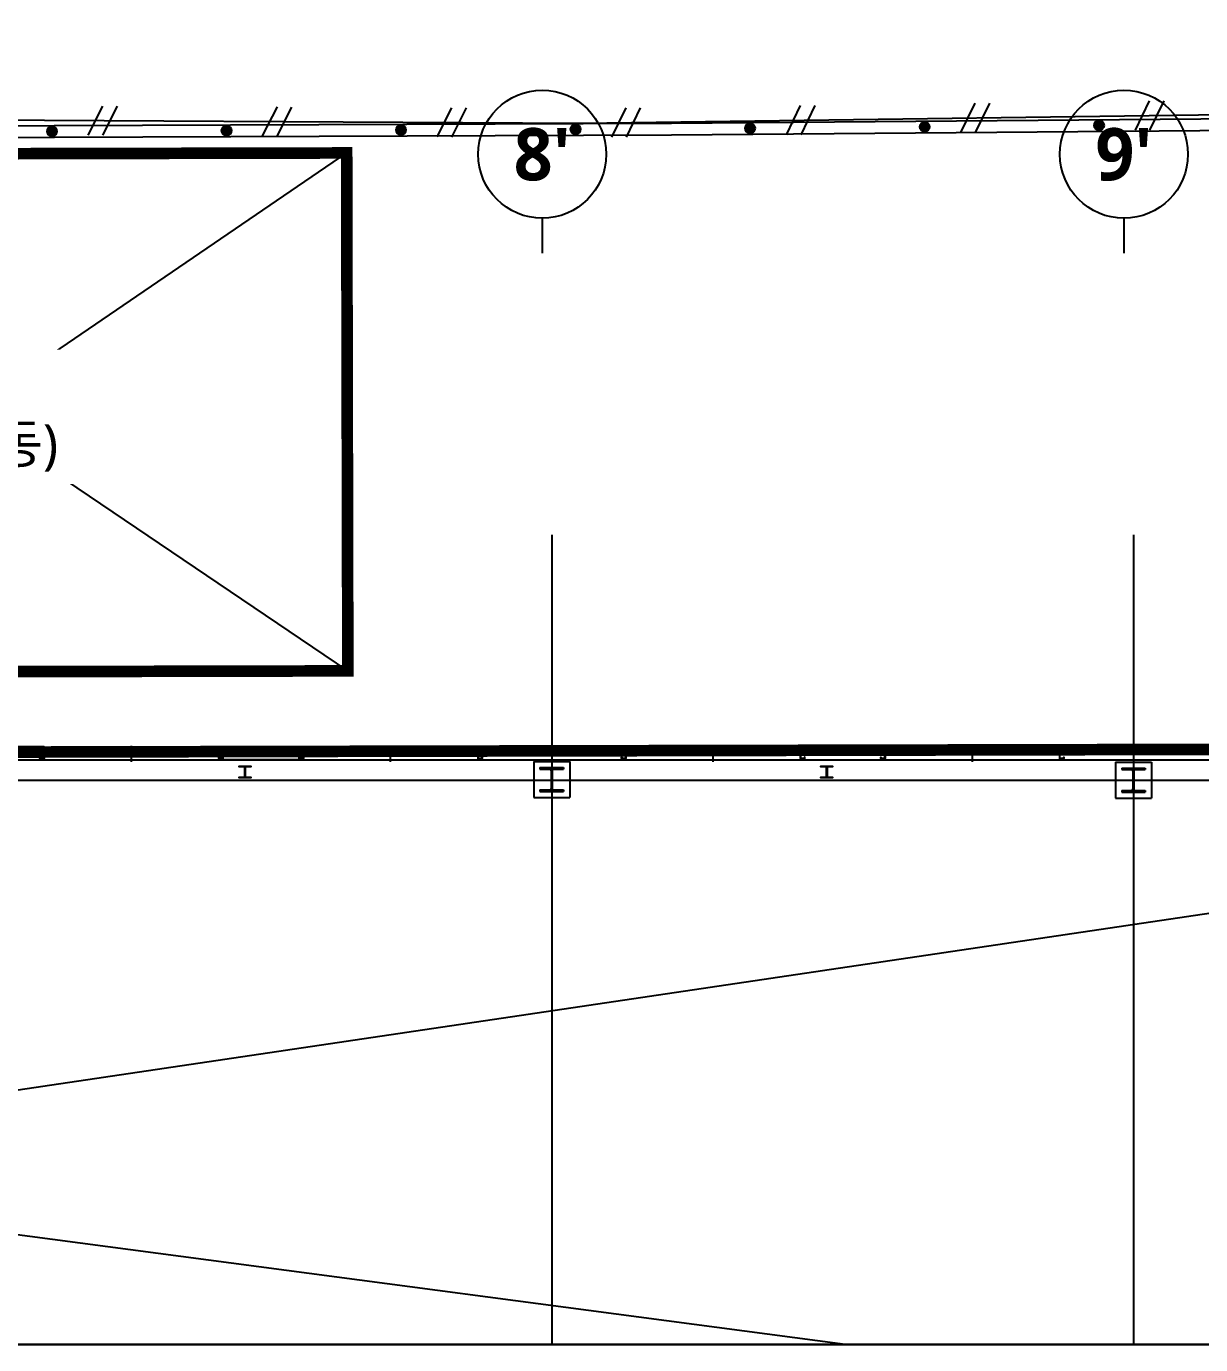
# Model space of a CAD drawing. Header units: millimetres. Extents: x 9 to 147, y 4 to 115.
# Drawn here: x 73.47 to 93.66, y 4.2 to 26.85 of the extents above; entities that cross this region are included whole.
import ezdxf
from ezdxf.enums import TextEntityAlignment as Align
from ezdxf.xclip import XClip

# ---------------------------------------------------------------- set-up
doc = ezdxf.new("R2010")
doc.units = ezdxf.units.MM
doc.header["$LTSCALE"] = 200
doc.linetypes.add('XR-PLAN$0$CENTER', pattern=[50.8, 31.75, -6.35, 6.35, -6.35])
doc.layers.get('DEFPOINTS').update_dxf_attribs({"color": 137})
doc.layers.add('@도면수정사항', color=7, linetype='Continuous', plot=False)
for name, color, linetype in [('TEXT', 252, 'Continuous'), ('XR-PLAN$0$단면선', 252, 'Continuous'), ('XR-PLAN$0$입면선', 252, 'Continuous'), ('XR-PLAN$0$중심선', 252, 'XR-PLAN$0$CENTER'), ('XR-현황측량도$0$옹벽(4)', 252, 'Continuous'), ('XR-현황측량도$0$조립식건물(40)', 252, 'Continuous'), ('XR-현황측량도$0$휀스(70)', 252, 'Continuous')]:
    doc.layers.add(name, color=color, linetype=linetype)
doc.styles.add('XR-PLAN$0$스타일2', font='malgunbd_0.ttf')
doc.styles.add('스타일1', font='MALGUN_0.TTF')

# ---------------------------------------------------------------- blocks, each defined once
blk = doc.blocks.new('XR-PLAN$0$I-Center 1층 평면도')
at = {"layer": 'XR-PLAN$0$단면선', "ltscale": 100}
for p, q in [((-30202, 216), (-30202, 188)), ((-30202, 216), (-29797, 216)), ((-30202, 188), (-30031, 188)), ((-30009, 166), (-30009, -148)), ((-29991, 166), (-29991, -148)), ((-29969, 188), (-29797, 188)), ((-29797, 216), (-29797, 188)), ((-20202, 207), (-20202, 179)), ((-20202, 207), (-19797, 207)), ((-20202, 179), (-20031, 179)), ((-20009, 157), (-20009, -157)), ((-19991, 157), (-19991, -157)), ((-19969, 179), (-19797, 179)), ((-19797, 207), (-19797, 179)), ((-30202, -170), (-30202, -198)), ((-30202, -170), (-30031, -170)), ((-30202, -198), (-29797, -198)), ((-29969, -170), (-29797, -170)), ((-29797, -170), (-29797, -198)), ((-20202, -179), (-20202, -207)), ((-20202, -179), (-20031, -179)), ((-20202, -207), (-19797, -207)), ((-19969, -179), (-19797, -179)), ((-19797, -179), (-19797, -207))]:
    blk.add_line(p, q, dxfattribs=at)
for points in [[(-35289, 226), (-35372, 226), (-35372, 238), (-35172, 238), (-35172, 226), (-35255, 226, 0.414214), (-35268, 213), (-35268, 63, 0.414214), (-35255, 50), (-35172, 50), (-35172, 38), (-35372, 38), (-35372, 50), (-35289, 50, 0.414214), (-35276, 63), (-35276, 213, 0.414214)], [(-25289, 226), (-25372, 226), (-25372, 238), (-25172, 238), (-25172, 226), (-25255, 226, 0.414214), (-25268, 213), (-25268, 63, 0.414214), (-25255, 50), (-25172, 50), (-25172, 38), (-25372, 38), (-25372, 50), (-25289, 50, 0.414214), (-25276, 63), (-25276, 213, 0.414214)]]:
    blk.add_lwpolyline(points, format="xyb", close=True, dxfattribs=at)
for centre, start, end in [((-30031, 166), 0, 90), ((-29969, 166), 90, 180), ((-20031, 157), 0, 90), ((-19969, 157), 90, 180), ((-30031, -148), 270, 0), ((-29969, -148), 180, 270), ((-20031, -157), 270, 0), ((-19969, -157), 180, 270)]:
    blk.add_arc(centre, 22, start, end, dxfattribs=at)
at = {"layer": 'XR-PLAN$0$입면선', "ltscale": 200}
for p, q in [((-38725, 520), (-38725, 440)), ((-35725, 520), (-38725, 520)), ((-38695, 520), (-38695, 440)), ((-35755, 480), (-38695, 480)), ((-37175, 460), (-38695, 460)), ((-35755, 500), (-37275, 500)), ((-37275, 480), (-37275, 500)), ((-37175, 460), (-37175, 480)), ((-35755, 520), (-35755, 440)), ((-35725, 520), (-35725, 440)), ((-34269, 520), (-34269, 440)), ((-34269, 520), (-31269, 520)), ((-34239, 520), (-34239, 440)), ((-34239, 500), (-32719, 500)), ((-34239, 480), (-31299, 480)), ((-32819, 460), (-32819, 480)), ((-32819, 460), (-31299, 460)), ((-32719, 480), (-32719, 500)), ((-31299, 520), (-31299, 440)), ((-31269, 520), (-31269, 440)), ((-28725, 520), (-28725, 440)), ((-28725, 520), (-25725, 520)), ((-28695, 520), (-28695, 440)), ((-28695, 500), (-27175, 500)), ((-28695, 480), (-25755, 480)), ((-27275, 460), (-27275, 480)), ((-27275, 460), (-25755, 460)), ((-27175, 480), (-27175, 500)), ((-25755, 520), (-25755, 440)), ((-25725, 520), (-25725, 440)), ((-24269, 520), (-24269, 440)), ((-24269, 520), (-21269, 520)), ((-24239, 520), (-24239, 440)), ((-24239, 500), (-22719, 500)), ((-24239, 480), (-21299, 480)), ((-22819, 460), (-22819, 480)), ((-22819, 460), (-21299, 460)), ((-22719, 480), (-22719, 500)), ((-21299, 520), (-21299, 440)), ((-21269, 520), (-21269, 440)), ((-35725, 440), (-38725, 440)), ((-34269, 350), (-35725, 350)), ((-34269, 440), (-31269, 440)), ((-30310, 319), (-29690, 319)), ((-30310, 319), (-30310, -301)), ((-29690, 319), (-29690, -301)), ((-28725, 440), (-25725, 440)), ((-24269, 440), (-21269, 440)), ((-20310, 310), (-19690, 310)), ((-20310, 310), (-20310, -310)), ((-19690, 310), (-19690, -310)), ((-30310, -301), (-29690, -301)), ((-20310, -310), (-19690, -310))]:
    blk.add_line(p, q, dxfattribs=at)
at = {"layer": 'XR-PLAN$0$입면선'}
blk.add_line((-100350, 350), (350, 350), dxfattribs=at)
at = {"layer": 'XR-PLAN$0$입면선', "ltscale": 200}
for points in [[(-51275, 570), (-51275, 520), (-38725, 520), (-38725, 570)], [(-38800, 495), (-38800, 520), (-38725, 520), (-38725, 370), (-38800, 370), (-38800, 395), (-38797, 395), (-38797, 373), (-38728, 373), (-38728, 517), (-38797, 517), (-38797, 495)], [(-34269, 570), (-34269, 520), (-35725, 520), (-35725, 570)], [(-35650, 495), (-35650, 520), (-35725, 520), (-35725, 370), (-35650, 370), (-35650, 395), (-35653, 395), (-35653, 373), (-35722, 373), (-35722, 517), (-35653, 517), (-35653, 495)], [(-34344, 495), (-34344, 520), (-34269, 520), (-34269, 370), (-34344, 370), (-34344, 395), (-34341, 395), (-34341, 373), (-34272, 373), (-34272, 517), (-34341, 517), (-34341, 495)], [(-31269, 570), (-31269, 520), (-28725, 520), (-28725, 570)], [(-31194, 495), (-31194, 520), (-31269, 520), (-31269, 370), (-31194, 370), (-31194, 395), (-31197, 395), (-31197, 373), (-31266, 373), (-31266, 517), (-31197, 517), (-31197, 495)], [(-28800, 495), (-28800, 520), (-28725, 520), (-28725, 370), (-28800, 370), (-28800, 395), (-28797, 395), (-28797, 373), (-28728, 373), (-28728, 517), (-28797, 517), (-28797, 495)], [(-25725, 570), (-25725, 520), (-24269, 520), (-24269, 570)], [(-25650, 495), (-25650, 520), (-25725, 520), (-25725, 370), (-25650, 370), (-25650, 395), (-25653, 395), (-25653, 373), (-25722, 373), (-25722, 517), (-25653, 517), (-25653, 495)], [(-24344, 495), (-24344, 520), (-24269, 520), (-24269, 370), (-24344, 370), (-24344, 395), (-24341, 395), (-24341, 373), (-24272, 373), (-24272, 517), (-24341, 517), (-24341, 495)], [(-21269, 570), (-21269, 520), (-18725, 520), (-18725, 570)], [(-21194, 495), (-21194, 520), (-21269, 520), (-21269, 370), (-21194, 370), (-21194, 395), (-21197, 395), (-21197, 373), (-21266, 373), (-21266, 517), (-21197, 517), (-21197, 495)]]:
    blk.add_lwpolyline(points, close=True, dxfattribs=at)
at = {"layer": 'XR-PLAN$0$중심선', "ltscale": 200}
for p, q in [((-30000, 4213), (-30000, -71576)), ((-20000, 4213), (-20000, -71576)), ((-37225, 311), (-37225, 586)), ((-32769, 311), (-32769, 586)), ((-27225, 311), (-27225, 586)), ((-22769, 311), (-22769, 586)), ((-109508, 0), (9087, 0))]:
    blk.add_line(p, q, dxfattribs=at)
blk = doc.blocks.new('XR-현황측량도$0$I1')
at = {"layer": 'XR-현황측량도$0$옹벽(4)'}
blk.add_hatch(color=256, dxfattribs=at).paths.add_polyline_path([(-0.084, 0, 1), (0.085, 0, 1)])
blk.add_circle((0, 0), 0.0846, dxfattribs=at)
blk = doc.blocks.new('XR-현황측량도$0$P')
at = {"layer": 'XR-현황측량도$0$휀스(70)'}
for points in [[(-0.25, -0.25), (0, 0.25)], [(0, -0.25), (0.25, 0.25)]]:
    blk.add_lwpolyline(points, dxfattribs=at)
blk = doc.blocks.new('XR-현황측량도')
at = {"layer": 'XR-현황측량도$0$옹벽(4)'}
for points in [[(88393, 56787), (89837, 56790), (89831, 59709), (96050, 60136), (107181, 59988), (115726, 59809), (131010, 60086), (139238, 60187), (140841, 60443), (162069, 60526), (186573, 60727), (193340, 57259)], [(88394, 56587), (90038, 56591), (90031, 59523), (96056, 59936), (107178, 59788), (115726, 59609), (131013, 59886), (139255, 59988), (140857, 60243), (162071, 60326), (186526, 60526), (193249, 57081)]]:
    blk.add_lwpolyline(points, dxfattribs=at)
at = {"layer": 'XR-현황측량도$0$조립식건물(40)', "const_width": 200}
blk.add_lwpolyline([(156505, 51114), (143392, 51085), (143372, 59984), (156485, 60013)], close=True, dxfattribs=at)
at = {"layer": 'XR-현황측량도$0$조립식건물(40)'}
for points in [[(156505, 51114), (143372, 59984)], [(143392, 51085), (156485, 60013)], [(89247, 34782), (190580, 49808)], [(190611, 36154), (89214, 49582)]]:
    blk.add_lwpolyline(points, dxfattribs=at)
at = {"layer": 'XR-현황측량도$0$조립식건물(40)', "const_width": 200}
blk.add_lwpolyline([(89248, 34378), (89214, 49582), (190580, 49808), (190614, 34604)], dxfattribs=at)
at = {"layer": 'XR-현황측량도$0$휀스(70)'}
blk.add_lwpolyline([(117362, 59992), (129710, 60179), (139627, 60512), (148200, 60591), (160531, 60525), (174097, 60709), (186929, 60894), (193394, 57376)], dxfattribs=at)
at = {"layer": 'XR-현황측량도$0$옹벽(4)'}
for p, xscale, yscale, zscale, rotation in [((154420, 60396), 1000, 1000, 1000, 0.2250239063509366), ((157420, 60408), 1000, 1000, 1000, 0.2250239063509366), ((160420, 60420), 1000, 1000, 1000, 0.2250239063509366), ((163420, 60437), 1000.000000000003, 1000.000000000003, 1000.000000000003, 0.4683116602121942), ((166420, 60462), 1000.000000000003, 1000.000000000003, 1000.000000000003, 0.4683116602121942), ((169420, 60486), 1000.000000000003, 1000.000000000003, 1000.000000000003, 0.4683116602121942), ((151420, 60384), 1000, 1000, 1000, 0.2250239063509366)]:
    blk.add_blockref('XR-현황측량도$0$I1', p, dxfattribs=dict(at, xscale=xscale, yscale=yscale, zscale=zscale, rotation=rotation))
at = {"layer": 'XR-현황측량도$0$휀스(70)'}
for p, xscale, yscale, zscale, rotation in [((152292, 60569), 999.9999999999984, 999.9999999999984, 999.9999999999984, 359.6967601361234), ((155292, 60553), 999.9999999999984, 999.9999999999984, 999.9999999999984, 359.6967601361234), ((158292, 60537), 999.9999999999984, 999.9999999999984, 999.9999999999984, 359.6967601361234), ((161292, 60536), 1000.000000000002, 1000.000000000002, 1000.000000000002, 0.7751951403759624), ((164292, 60576), 1000.000000000002, 1000.000000000002, 1000.000000000002, 0.7751951403759624), ((167292, 60617), 1000.000000000002, 1000.000000000002, 1000.000000000002, 0.7751951403759624), ((170291, 60657), 1000.000000000002, 1000.000000000002, 1000.000000000002, 0.7751951403759624)]:
    blk.add_blockref('XR-현황측량도$0$P', p, dxfattribs=dict(at, xscale=xscale, yscale=yscale, zscale=zscale, rotation=rotation))
blk = doc.blocks.new('XR-PLAN$0$DEF-AXIS')
blk.add_line((0, 600), (0, 0))
blk.add_circle((0, 1700), 1100)
at = {"style": 'XR-PLAN$0$스타일2'}
blk.add_attdef('X', text='', height=900, dxfattribs=at).set_placement((0, 1700), align=Align.MIDDLE)

msp = doc.modelspace()

# ---------------------------------------------------------------- block references
ref = msp.add_blockref('XR-PLAN$0$I-Center 1층 평면도', (112.5, 13.9), dxfattribs=dict(xscale=0.001, yscale=0.001, zscale=0.001))
XClip(ref).set_block_clipping_path([(-103200.0000000001, -9700.0000000002), (34199.9999999998, 100700)])
ref = msp.add_blockref('XR-현황측량도', (-77.51, -35.338), dxfattribs=dict(xscale=0.001, yscale=0.001, zscale=0.001))
XClip(ref).set_block_clipping_path([(86810.4680804907, 39538.2997129494), (224210.4680804907, 149938.2997129495)])
at = {"layer": 'DEFPOINTS'}
ref = msp.add_blockref('XR-PLAN$0$DEF-AXIS', (82.337, 22.953), dxfattribs=dict(at, xscale=0.001, yscale=0.001, zscale=0.001))
ref.add_attrib('X', "8'", dxfattribs={"height": 0.9, "style": 'XR-PLAN$0$스타일2'}).set_placement((82.337, 24.653), align=Align.MIDDLE)
ref = msp.add_blockref('XR-PLAN$0$DEF-AXIS', (92.337, 22.953), dxfattribs=dict(at, xscale=0.001, yscale=0.001, zscale=0.001))
ref.add_attrib('X', "9'", dxfattribs={"height": 0.9, "style": 'XR-PLAN$0$스타일2'}).set_placement((92.337, 24.653), align=Align.MIDDLE)

# ---------------------------------------------------------------- next in the draw order: wipeouts: each hides what was drawn before it
msp.add_wipeout([(70.599, 21.297), (70.599, 18.986), (74.401, 18.986), (74.401, 21.297)])

# ---------------------------------------------------------------- next in the draw order: linework, layer by layer
msp.add_lwpolyline([(9.3, 114.6), (146.7, 114.6), (146.7, 4.2), (9.3, 4.2)], close=True)
at = {"layer": '@도면수정사항'}
msp.add_lwpolyline([(65.862, 24.646), (78.974, 24.675), (78.994, 15.776), (65.882, 15.747)], close=True, dxfattribs=at)

# ---------------------------------------------------------------- next in the draw order: texts
at = {"layer": 'TEXT', "style": '스타일1'}
msp.add_text('(기존동)', height=0.6667, dxfattribs=at).set_placement((72.499, 19.679), align=Align.MIDDLE_CENTER)

doc.saveas('drawing.dxf')
